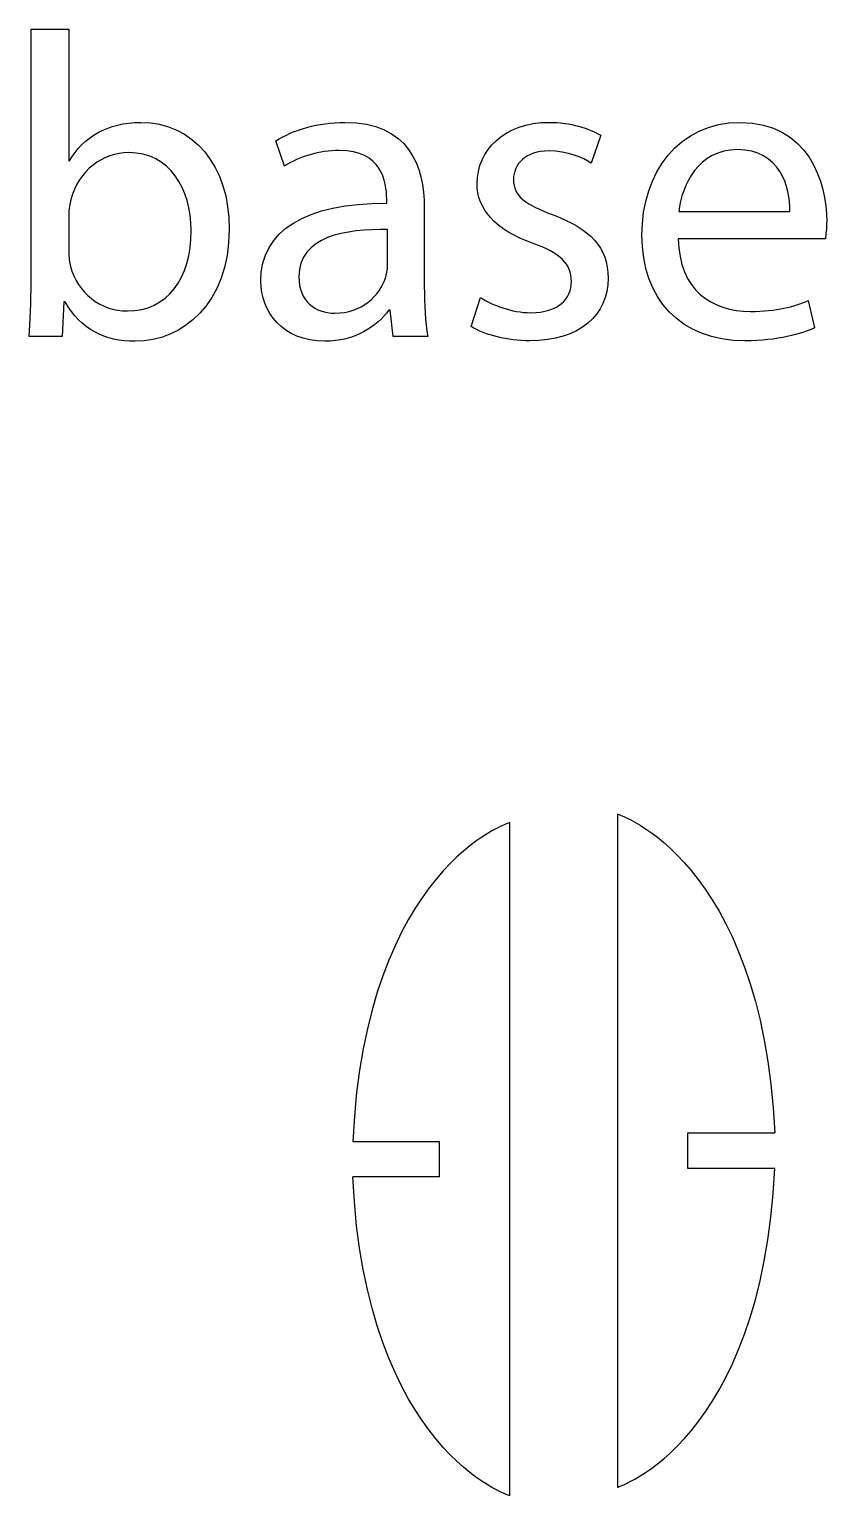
# Model space of a CAD drawing. Header units: centimetres. Extents: x -66 to 291, y -51 to 5.
# Drawn here: x 284.5 to 291.23, y -14.5 to -2.13 of the extents above; entities that cross this region are included whole.
import ezdxf

# ---------------------------------------------------------------- set-up
doc = ezdxf.new("R2010")
doc.units = ezdxf.units.CM
doc.header["$MEASUREMENT"] = 0
doc.layers.add('Capa 1', color=7, linetype='Continuous')

msp = doc.modelspace()

# ---------------------------------------------------------------- linework, layer by layer
at = {"layer": 'Capa 1', "color": 250}
for points, knots in [([(284.78106, -4.71922), (284.78106, -4.71922), (284.79567, -4.42713), (284.79567, -4.42713), (284.79567, -4.42713), (284.80662, -4.42713), (284.80662, -4.42713), (284.93806, -4.6608), (285.14252, -4.75938), (285.3981, -4.75938), (285.79242, -4.75938), (286.19039, -4.44539), (286.19039, -3.81374), (286.19404, -3.27703), (285.8837, -2.91192), (285.44556, -2.91192), (285.16078, -2.91192), (284.95631, -3.03971), (284.84313, -3.23687), (284.84313, -3.23687), (284.83583, -3.23687), (284.83583, -3.23687), (284.83583, -3.23687), (284.83583, -2.12694), (284.83583, -2.12694), (284.83583, -2.12694), (284.51818, -2.12694), (284.51818, -2.12694), (284.51818, -2.12694), (284.51818, -4.26283), (284.51818, -4.26283), (284.51818, -4.41983), (284.51088, -4.59873), (284.50358, -4.71922), (284.50358, -4.71922), (284.78106, -4.71922), (284.78106, -4.71922)], [0, 0, 0, 0, 0.08333333, 0.08333333, 0.08333333, 0.16666667, 0.16666667, 0.16666667, 0.25, 0.25, 0.25, 0.33333333, 0.33333333, 0.33333333, 0.41666667, 0.41666667, 0.41666667, 0.5, 0.5, 0.5, 0.58333333, 0.58333333, 0.58333333, 0.66666667, 0.66666667, 0.66666667, 0.75, 0.75, 0.75, 0.83333333, 0.83333333, 0.83333333, 0.91666667, 0.91666667, 0.91666667, 1, 1, 1, 1]), ([(287.86624, -4.71922), (287.84433, -4.59873), (287.83703, -4.44904), (287.83703, -4.29569), (287.83703, -4.29569), (287.83703, -3.63484), (287.83703, -3.63484), (287.83703, -3.28068), (287.70559, -2.91192), (287.16522, -2.91192), (286.94251, -2.91192), (286.73074, -2.97399), (286.5847, -3.06892), (286.5847, -3.06892), (286.65772, -3.28068), (286.65772, -3.28068), (286.78186, -3.20036), (286.95346, -3.14924), (287.11776, -3.14924), (287.47922, -3.14924), (287.51938, -3.41212), (287.51938, -3.55817), (287.51938, -3.55817), (287.51938, -3.59468), (287.51938, -3.59468), (286.83662, -3.59103), (286.45691, -3.8247), (286.45691, -4.25188), (286.45691, -4.50746), (286.63946, -4.75938), (286.99727, -4.75938), (287.2492, -4.75938), (287.43906, -4.63524), (287.53764, -4.4965), (287.53764, -4.4965), (287.54859, -4.4965), (287.54859, -4.4965), (287.54859, -4.4965), (287.57415, -4.71922), (287.57415, -4.71922), (287.57415, -4.71922), (287.86624, -4.71922), (287.86624, -4.71922)], [0, 0, 0, 0, 0.07142857, 0.07142857, 0.07142857, 0.14285714, 0.14285714, 0.14285714, 0.21428571, 0.21428571, 0.21428571, 0.28571429, 0.28571429, 0.28571429, 0.35714286, 0.35714286, 0.35714286, 0.42857143, 0.42857143, 0.42857143, 0.5, 0.5, 0.5, 0.57142857, 0.57142857, 0.57142857, 0.64285714, 0.64285714, 0.64285714, 0.71428571, 0.71428571, 0.71428571, 0.78571429, 0.78571429, 0.78571429, 0.85714286, 0.85714286, 0.85714286, 0.92857143, 0.92857143, 0.92857143, 1, 1, 1, 1]), ([(288.23134, -4.63524), (288.35548, -4.70827), (288.53439, -4.75573), (288.72789, -4.75573), (289.14777, -4.75573), (289.38874, -4.53666), (289.38874, -4.22632), (289.38874, -3.96344), (289.23175, -3.81009), (288.92505, -3.69326), (288.69503, -3.60563), (288.58915, -3.53991), (288.58915, -3.39387), (288.58915, -3.26243), (288.69503, -3.15289), (288.88489, -3.15289), (289.04919, -3.15289), (289.17698, -3.21131), (289.24635, -3.25513), (289.24635, -3.25513), (289.32668, -3.02145), (289.32668, -3.02145), (289.2281, -2.96304), (289.0711, -2.91192), (288.89219, -2.91192), (288.51248, -2.91192), (288.28246, -3.14559), (288.28246, -3.43038), (288.28246, -3.64214), (288.43215, -3.8174), (288.7498, -3.93058), (288.98712, -4.01821), (289.0784, -4.10218), (289.0784, -4.25553), (289.0784, -4.40157), (288.96887, -4.51841), (288.7352, -4.51841), (288.57455, -4.51841), (288.4066, -4.45269), (288.31167, -4.39062), (288.31167, -4.39062), (288.23134, -4.63524), (288.23134, -4.63524)], [0, 0, 0, 0, 0.07142857, 0.07142857, 0.07142857, 0.14285714, 0.14285714, 0.14285714, 0.21428571, 0.21428571, 0.21428571, 0.28571429, 0.28571429, 0.28571429, 0.35714286, 0.35714286, 0.35714286, 0.42857143, 0.42857143, 0.42857143, 0.5, 0.5, 0.5, 0.57142857, 0.57142857, 0.57142857, 0.64285714, 0.64285714, 0.64285714, 0.71428571, 0.71428571, 0.71428571, 0.78571429, 0.78571429, 0.78571429, 0.85714286, 0.85714286, 0.85714286, 0.92857143, 0.92857143, 0.92857143, 1, 1, 1, 1]), ([(291.2216, -3.89407), (291.22525, -3.86121), (291.23256, -3.81009), (291.23256, -3.74437), (291.23256, -3.41943), (291.07921, -2.91192), (290.50233, -2.91192), (289.98753, -2.91192), (289.67353, -3.3318), (289.67353, -3.86486), (289.67353, -4.39792), (289.99848, -4.75573), (290.5425, -4.75573), (290.82363, -4.75573), (291.01714, -4.69731), (291.13032, -4.6462), (291.13032, -4.6462), (291.07556, -4.41618), (291.07556, -4.41618), (290.95507, -4.46729), (290.81633, -4.50746), (290.58631, -4.50746), (290.26501, -4.50746), (289.98753, -4.32855), (289.98023, -3.89407), (289.98023, -3.89407), (291.2216, -3.89407), (291.2216, -3.89407)], [0, 0, 0, 0, 0.11111111, 0.11111111, 0.11111111, 0.22222222, 0.22222222, 0.22222222, 0.33333333, 0.33333333, 0.33333333, 0.44444444, 0.44444444, 0.44444444, 0.55555556, 0.55555556, 0.55555556, 0.66666667, 0.66666667, 0.66666667, 0.77777778, 0.77777778, 0.77777778, 0.88888889, 0.88888889, 0.88888889, 1, 1, 1, 1]), ([(284.83583, -3.69326), (284.83583, -3.64214), (284.84678, -3.59833), (284.85408, -3.56182), (284.9198, -3.31719), (285.12427, -3.1675), (285.34333, -3.1675), (285.68654, -3.1675), (285.86909, -3.47054), (285.86909, -3.8247), (285.86909, -4.22997), (285.66828, -4.5038), (285.33238, -4.5038), (285.09871, -4.5038), (284.9125, -4.35046), (284.85043, -4.12774), (284.84313, -4.09123), (284.83583, -4.05107), (284.83583, -4.0109), (284.83583, -4.0109), (284.83583, -3.69326), (284.83583, -3.69326)], [0, 0, 0, 0, 0.14285714, 0.14285714, 0.14285714, 0.28571429, 0.28571429, 0.28571429, 0.42857143, 0.42857143, 0.42857143, 0.57142857, 0.57142857, 0.57142857, 0.71428571, 0.71428571, 0.71428571, 0.85714286, 0.85714286, 0.85714286, 1, 1, 1, 1]), ([(289.98388, -3.66405), (290.00943, -3.44133), (290.15183, -3.14194), (290.47678, -3.14194), (290.83824, -3.14194), (290.92586, -3.45959), (290.92221, -3.66405), (290.92221, -3.66405), (289.98388, -3.66405), (289.98388, -3.66405)], [0, 0, 0, 0, 0.33333333, 0.33333333, 0.33333333, 0.66666667, 0.66666667, 0.66666667, 1, 1, 1, 1]), ([(287.52668, -4.12409), (287.52668, -4.15695), (287.51938, -4.19346), (287.50843, -4.22632), (287.45731, -4.37602), (287.31127, -4.52206), (287.08125, -4.52206), (286.91695, -4.52206), (286.77821, -4.42348), (286.77821, -4.21537), (286.77821, -3.87216), (287.17618, -3.81009), (287.52668, -3.8174), (287.52668, -3.8174), (287.52668, -4.12409), (287.52668, -4.12409)], [0, 0, 0, 0, 0.2, 0.2, 0.2, 0.4, 0.4, 0.4, 0.6, 0.6, 0.6, 0.8, 0.8, 0.8, 1, 1, 1, 1])]:
    msp.add_open_spline(points, degree=3, knots=knots, dxfattribs=at)
at = {"layer": 'Capa 1', "color": 250, "lineweight": 25}
for points in [[(289.46833, -8.74924), (289.46833, -8.74924), (289.46833, -14.42932), (289.46833, -14.42932)], [(289.46833, -8.74924), (289.46833, -8.74924), (290.68111, -9.12232), (290.79557, -11.43926)], [(288.55753, -8.82108), (288.55753, -8.82108), (287.34475, -9.19416), (287.23273, -11.5111)], [(288.55753, -14.50116), (288.55753, -14.50116), (288.55753, -8.82108), (288.55753, -8.82108)], [(290.06011, -11.73929), (290.06011, -11.73929), (290.06011, -11.43926), (290.06011, -11.43926)], [(290.06011, -11.43926), (290.06011, -11.43926), (290.79557, -11.43926), (290.79557, -11.43926)], [(287.23273, -11.5111), (287.23273, -11.5111), (287.96332, -11.5111), (287.96332, -11.5111)], [(287.96332, -11.5111), (287.96332, -11.5111), (287.96332, -11.81113), (287.96332, -11.81113)], [(289.46833, -14.42932), (289.46833, -14.42932), (290.68111, -14.05648), (290.79557, -11.73929)], [(290.79557, -11.73929), (290.79557, -11.73929), (290.06011, -11.73929), (290.06011, -11.73929)], [(287.96332, -11.81113), (287.96332, -11.81113), (287.23273, -11.81113), (287.23273, -11.81113)], [(288.55753, -14.50116), (288.55753, -14.50116), (287.34475, -14.12807), (287.23273, -11.81113)]]:
    msp.add_open_spline(points, degree=3, dxfattribs=at)

doc.saveas('drawing.dxf')
